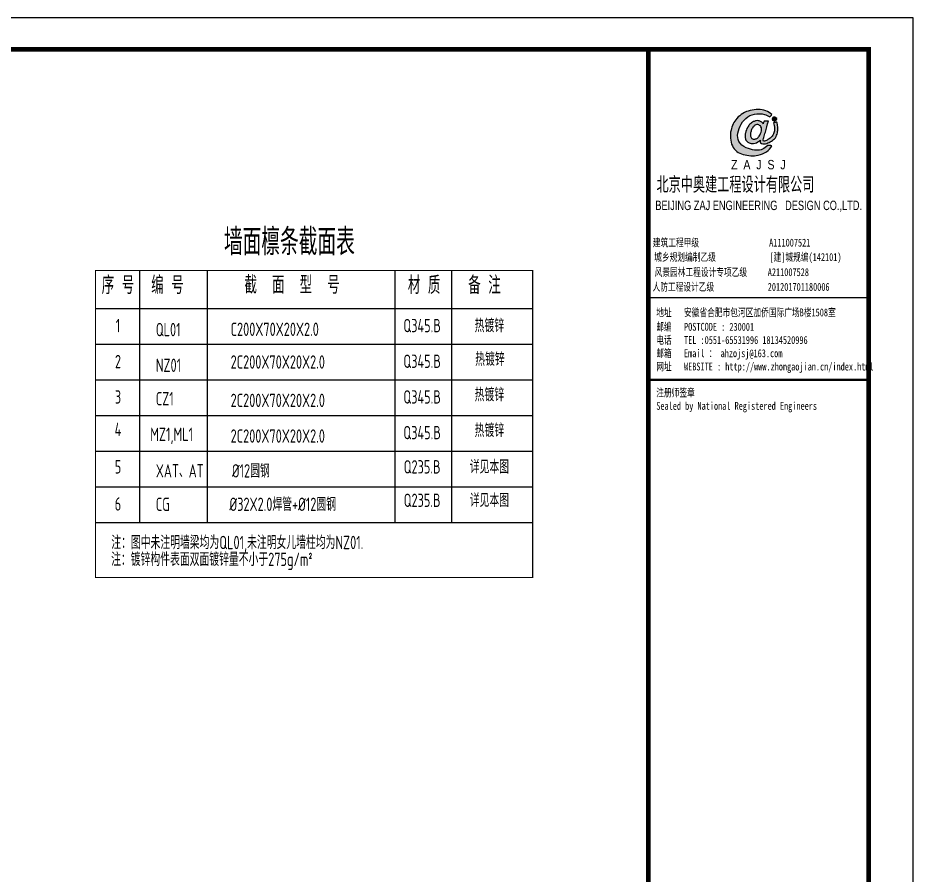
# Model space of a CAD drawing. Extents: x -33967 to 1773478, y -1022458 to -784650.
# Drawn here: x 1600384 to 1640606, y -976974 to -938458 of the extents above; entities that cross this region are included whole.
import ezdxf
from ezdxf.enums import TextEntityAlignment as Align

# ---------------------------------------------------------------- set-up
doc = ezdxf.new("R2010")
doc.units = 0
doc.header["$LTSCALE"] = 1000
doc.header["$MEASUREMENT"] = 0
for name, color, linetype in [('AXIS', 3, 'Continuous'), ('PUB_TEXT', 7, 'Continuous'), ('PUB_TITLE', 4, 'Continuous'), ('TEXT', 7, 'Continuous'), ('图签', 3, 'Continuous')]:
    doc.layers.add(name, color=color, linetype=linetype)
doc.styles.add('_gyy_title_Arial', font='arial.ttf', dxfattribs={"width": 0.7})
doc.styles.add('_gyy_title_ST', font='', dxfattribs={"width": 0.8})
doc.styles.add('HZ', font='txt.shx', dxfattribs={"width": 0.8, "bigfont": '000hztxt.shx'})
doc.styles.add('TSSD_Dimension', font='Tssdeng.shx', dxfattribs={"width": 0.8, "bigfont": 'hztxt.shx'})
doc.styles.add('TSSD_Norm', font='tssdeng.shx', dxfattribs={"bigfont": 'hztxt.shx'})
doc.styles.get('_gyy_title_ST').set_extended_font_data('SimSun')

# ---------------------------------------------------------------- blocks, each defined once
blk = doc.blocks.new('dd')
at = {"layer": '图签'}
h = blk.add_hatch(color=5, dxfattribs=at)
h.set_gradient(color1=(0, 0, 255), color2=(36, 36, 255), one_color=1, tint=0.57)
h.paths.add_polyline_path([(452, 1270, -0.093206), (531, 1562, -0.136321), (716, 1807, -0.161039), (988, 1948, -0.108591), (1307, 1935, -0.049497), (1479, 1861, 0.062627), (1539, 1932, 0.094388), (1351, 2056, 0.136326), (854, 2062, 0.161722), (430, 1810, 0.133661), (243, 1435, 0.158414), (286, 937, 0.22517), (632, 669, 0.138663), (1107, 646, 0.074676), (1375, 753, 0.125344), (1543, 944, 0.006312), (1413, 948, -0.090385), (1244, 833, -0.096745), (1053, 797, -0.073845), (803, 850, -0.140868), (530, 1020, -0.160753)])
h = blk.add_hatch(color=5, dxfattribs=at)
h.set_gradient(color1=(0, 0, 255), color2=(36, 36, 255), one_color=1, tint=0.57)
h.paths.add_polyline_path([(1306, 1289, 0.011169), (1334, 1370, 0.005807), (1431, 1724, 0.01105), (1292, 1724, 0.016796), (1267, 1634, 0.125943), (1203, 1704, 0.083806), (1120, 1739, 0.082879), (1047, 1739, -0.008503), (952, 1710, 0.060057), (844, 1628, 0.086078), (774, 1532, 0.099424), (705, 1347, 0.12153), (690, 1225, 0.102644), (719, 1122, 0.056648), (797, 1042, 0.092914), (913, 1013, 0.194578), (1098, 1064, -0.002562), (1175, 1122, 0.064354), (1167, 1068, 0.172385), (1207, 1017, 0.105458), (1300, 1002, 0.086567), (1454, 1046, 0.047674), (1592, 1136, 0.166359), (1692, 1274, 0.096748), (1728, 1431, 0.03151), (1728, 1548, 0.041815), (1700, 1691, 0.007654), (1588, 1673, -0.009919), (1610, 1585, -0.068269), (1624, 1482, -0.105336), (1605, 1352, -0.14652), (1528, 1223, -0.070486), (1434, 1151, -0.077937), (1341, 1103, -0.127098), (1272, 1084, -0.114215), (1267, 1129, -0.007609)])
h.paths.add_polyline_path([(865, 1245, -0.099994), (863, 1328, -0.050974), (888, 1427, -0.120527), (938, 1529, -0.043888), (1002, 1595, -0.08446), (1063, 1619, -0.147309), (1127, 1607, -0.037474), (1177, 1572, -0.06931), (1209, 1507, -0.067662), (1213, 1431, -0.02676), (1211, 1413, 0.017209), (1183, 1329, -0.048815), (1120, 1223, -0.139096), (1046, 1163, -0.097991), (944, 1153, -0.085394), (909, 1169, -0.149141)], flags=16)
h = blk.add_hatch(color=1, dxfattribs=at)
h.set_gradient(color1=(255, 0, 0), color2=(255, 0, 0), tint=0.57)
h.paths.add_polyline_path([(1557, 1818, 0.386553), (1564, 1757, 0.170676), (1604, 1736, 0.082224), (1657, 1743, 0.087509), (1686, 1766, 0.264235), (1694, 1804, 0.244333), (1636, 1850, 0.30271)])
blk.add_lwpolyline([(1539, 1932, 0.094388), (1351, 2056, 0.136326), (854, 2062, 0.161722), (430, 1810, 0.133661), (243, 1435, 0.158414), (286, 937, 0.22517), (632, 669, 0.138663), (1107, 646, 0.074676), (1375, 753, 0.125344), (1543, 944, 0.006312), (1413, 948, -0.090385), (1244, 833, -0.096745), (1053, 797, -0.073845), (803, 850, -0.140868), (530, 1020, -0.160753), (452, 1270, -0.093206), (531, 1562, -0.136321), (716, 1807, -0.161039), (988, 1948, -0.108591), (1307, 1935, -0.049497), (1479, 1861, 0.062627)], format="xyb", close=True, dxfattribs=at)
for points in [[(1431, 1724, 0.011041), (1292, 1724, 0.016796), (1267, 1634, 0.125943), (1203, 1704, 0.083806), (1120, 1739, 0.082879), (1047, 1739, -0.008503), (952, 1710, 0.060057), (844, 1628, 0.086078), (774, 1532, 0.099424), (705, 1347, 0.12153), (690, 1225, 0.102644), (719, 1122, 0.056648), (797, 1042, 0.092914), (913, 1013, 0.194578), (1098, 1064, -0.002562), (1175, 1122, 0.064354), (1167, 1068, 0.172385), (1207, 1017, 0.105458), (1300, 1002, 0.086567), (1454, 1046, 0.047674), (1592, 1136, 0.166359), (1692, 1274, 0.096748), (1728, 1431, 0.03151), (1728, 1548, 0.041815), (1700, 1691, 0.007654), (1588, 1673, -0.009919), (1610, 1585, -0.068269), (1624, 1482, -0.105336), (1605, 1352, -0.14652), (1528, 1223, -0.070486), (1434, 1151, -0.077937), (1341, 1103, -0.127098), (1272, 1084, -0.114215), (1267, 1129, -0.007609), (1306, 1289, 0.011169), (1334, 1370, 0.005782), (1430, 1722, 0.069025)], [(1694, 1804, 0.243958), (1636, 1850, 0.303117), (1557, 1818, 0.386553), (1564, 1757, 0.170676), (1604, 1736, 0.082224), (1657, 1743, 0.087509), (1686, 1766, 0.264235), (1694, 1804, -7.823139)], [(1213, 1431, 0.067662), (1209, 1507, 0.06931), (1177, 1572, 0.037474), (1127, 1607, 0.147309), (1063, 1619, 0.08446), (1002, 1595, 0.043888), (938, 1529, 0.120527), (888, 1427, 0.050974), (863, 1328, 0.099994), (865, 1245, 0.149141), (909, 1169, 0.085394), (944, 1153, 0.097991), (1046, 1163, 0.139096), (1120, 1223, 0.048815), (1183, 1329, -0.017209), (1211, 1413, 0.02676), (1213, 1431, 0.441273)]]:
    blk.add_lwpolyline(points, format="xyb", dxfattribs=at)
at = {"insert": (246, 492), "char_height": 300, "width": 8000, "attachment_point": 1, "style": 'HZ'}
blk.add_mtext('{\\fArial|b0|i0|c0|p32;Z  A  J  S  J}', dxfattribs=at)

msp = doc.modelspace()

# ---------------------------------------------------------------- linework, layer by layer
at = {"layer": 'AXIS'}
for p, q in [((1605843.1, -949811.2), (1605843.1, -961130.9)), ((1608886.1, -949811.2), (1608886.1, -961130.9)), ((1617317.7, -949811.2), (1617317.7, -961130.9)), ((1619867.2, -949811.2), (1619867.2, -961130.9)), ((1603874.1, -951514), (1623512, -951514)), ((1603874.1, -951514), (1623512, -951514)), ((1603874.1, -953116.8), (1623512, -953116.8)), ((1603874.1, -953116.8), (1623512, -953116.8)), ((1603874.1, -954719.6), (1623512, -954719.6)), ((1603874.1, -954719.6), (1623512, -954719.6)), ((1603874.1, -956322.5), (1623512, -956322.5)), ((1603874.1, -956322.5), (1623512, -956322.5)), ((1603874.1, -957925.3), (1623512, -957925.3)), ((1603874.1, -957925.3), (1623512, -957925.3)), ((1603874.1, -959528.1), (1623512, -959528.1)), ((1603874.1, -961130.9), (1623512, -961130.9)), ((1603874.1, -961130.9), (1623512, -961130.9)), ((1603874.1, -961130.9), (1623512, -961130.9)), ((1603874.1, -961130.9), (1623512, -961130.9))]:
    msp.add_line(p, q, dxfattribs=at)
at = {"layer": 'AXIS', "const_width": 50, "elevation": 0}
msp.add_lwpolyline([(1603874.1, -963598.9), (1623512, -963598.9), (1623512, -949811.2), (1603874.1, -949811.2)], close=True, dxfattribs=at)
at = {"layer": 'PUB_TITLE'}
msp.add_line((1628707.5, -951018.5), (1638606.5, -951018.5), dxfattribs=at)
msp.add_lwpolyline([(1521806.5, -1022458.4), (1640606.5, -1022458.4), (1640606.5, -938458.4), (1521806.5, -938458.4)], close=True, dxfattribs=at)
at = {"layer": 'PUB_TITLE', "const_width": 212.1}
for points in [[(1524626.8, -1021044.2), (1524626.8, -939872.6), (1638606.5, -939872.6), (1638606.5, -1021044.2)], [(1628707.5, -939872.6), (1638606.5, -939872.6), (1638606.5, -1021044.2), (1628707.5, -1021044.2)]]:
    msp.add_lwpolyline(points, close=True, dxfattribs=at)
at = {"layer": 'PUB_TITLE', "const_width": 99}
msp.add_lwpolyline([(1628707.5, -954724.1), (1638606.5, -954724.1)], dxfattribs=at)

# ---------------------------------------------------------------- block references
at = {"layer": '图签', "xscale": 1.414139999943435, "yscale": 1.414139999943435, "zscale": 1.414139999943435}
msp.add_blockref('dd', (1632081.1, -945535.3), dxfattribs=at)

# ---------------------------------------------------------------- texts
at = {"color": 1, "insert": (1629075.7, -945596.3), "char_height": 718.199, "width": 9393.636, "attachment_point": 1, "style": 'HZ'}
msp.add_mtext('北京中奥建工程设计有限公司', dxfattribs=at)
at = {"layer": 'PUB_TEXT', "style": 'TSSD_Dimension', "width": 0.7}
for s, p in [('%%C32X2.0焊管+%%C12圆钢', (1609889.3, -960612.8)), ('注：图中未注明墙梁均为QL01,未注明女儿墙柱均为NZ01.', (1604580.2, -962329.3)), ('注：镀锌构件表面双面镀锌量不小于275g/m%%1402%%141', (1604572.3, -963086.7))]:
    msp.add_text(s, height=600, dxfattribs=at).set_placement(p)
at = {"layer": 'PUB_TITLE', "width": 0.7}
for s, height, style, p in [('BEIJING ZAJ ENGINEERING   DESIGN CO.,LTD.', 424.242, '_gyy_title_Arial', (1633668.6, -947093.5)), ('建筑工程甲级                 A111007521             ', 353.535, '_gyy_title_ST', (1633654.4, -948731.8)), ('城乡规划编制乙级             [建]城规编(142101)', 353.535, '_gyy_title_ST', (1633182.3, -949380.4)), ('风景园林工程设计专项乙级     A211007528           ', 353.535, '_gyy_title_ST', (1633478.4, -950058.6)), ('人防工程设计乙级             201201701180006', 353.535, '_gyy_title_ST', (1632875.5, -950720.2))]:
    msp.add_text(s, height=height, dxfattribs=dict(at, style=style)).set_placement(p, align=Align.CENTER)
at = {"layer": 'PUB_TITLE', "style": '_gyy_title_ST', "width": 0.7}
for s, height, p in [('地址   安徽省合肥市包河区加侨国际广场B楼1508室', 353.535, (1629065.3, -951868.8)), ('邮编   POSTCODE : 230001', 353.535, (1629065.3, -952514.6)), ('电话   TEL :0551-65531996 18134520996', 353.535, (1629065.3, -953108.5)), ('邮箱   Email ： ahzojsj@163.com', 353.535, (1629065.3, -953702.4)), ('网址   WEBSITE : http://www.zhongaojian.cn/index.html', 353.535, (1629065.3, -954299.9)), ('注册师签章', 353.53, (1629065.3, -955473.6)), ('Sealed by National Registered Engineers', 353.535, (1629067.2, -956067.6))]:
    msp.add_text(s, height=height, dxfattribs=at).set_placement(p)
at = {"layer": 'TEXT', "style": 'TSSD_Norm', "width": 0.7}
for s, height, p in [('墙面檩条截面表', 1200, (1612582.5, -949484.3)), ('序 号', 800, (1604880.6, -951105.3)), ('编 号', 800, (1607104.8, -951105.3)), ('截  面  型  号', 800, (1612702.2, -951092.8)), ('材 质', 800, (1618636.2, -951105.3)), ('备 注', 800, (1621346.3, -951105.3)), ('1', 600, (1604880.6, -952763.2)), ('Q345.B', 600, (1618546.9, -952763.2)), ('热镀锌', 600, (1621569.1, -952763.2)), ('2', 600, (1604880.6, -954379.6)), ('Q345.B', 600, (1618546.9, -954366)), ('热镀锌', 600, (1621592.3, -954273.3)), ('3', 600, (1604880.6, -955969)), ('Q345.B', 600, (1618546.9, -955968.8)), ('热镀锌', 600, (1621569.1, -955868.8)), ('4', 600, (1604880.6, -957427.8)), ('Q345.B', 600, (1618546.9, -957571.6)), ('热镀锌', 600, (1621569.1, -957471.6)), ('5', 600, (1604880.6, -959110)), ('Q235.B', 600, (1618546.9, -959110)), ('详见本图', 600, (1621569.1, -959110)), ('6', 600, (1604880.6, -960777.3)), ('Q235.B', 600, (1618546.9, -960612.8)), ('详见本图', 600, (1621569.1, -960612.8))]:
    msp.add_text(s, height=height, dxfattribs=at).set_placement(p, align=Align.BOTTOM_CENTER)
for s, height, p in [('QL01', 600, (1606580.5, -952763.2)), ('C200X70X20X2.0', 599.999, (1609941.6, -952749.4)), ('2C200X70X20X2.0', 599.999, (1609941.6, -954220)), ('NZ01', 600, (1606580.5, -954366.5)), ('CZ1', 600, (1606580.5, -955868.8)), ('2C200X70X20X2.0', 599.999, (1609941.6, -955943.4)), ('MZ1,ML1', 600, (1606330.3, -957471.6)), ('2C200X70X20X2.0', 599.999, (1609941.6, -957546.3)), ('%%C12圆钢', 600, (1609998.5, -959110)), ('XAT、AT', 600, (1606580.5, -959110)), ('CG', 600, (1606580.5, -960612.8))]:
    msp.add_text(s, height=height, dxfattribs=at).set_placement(p)

doc.saveas('drawing.dxf')
